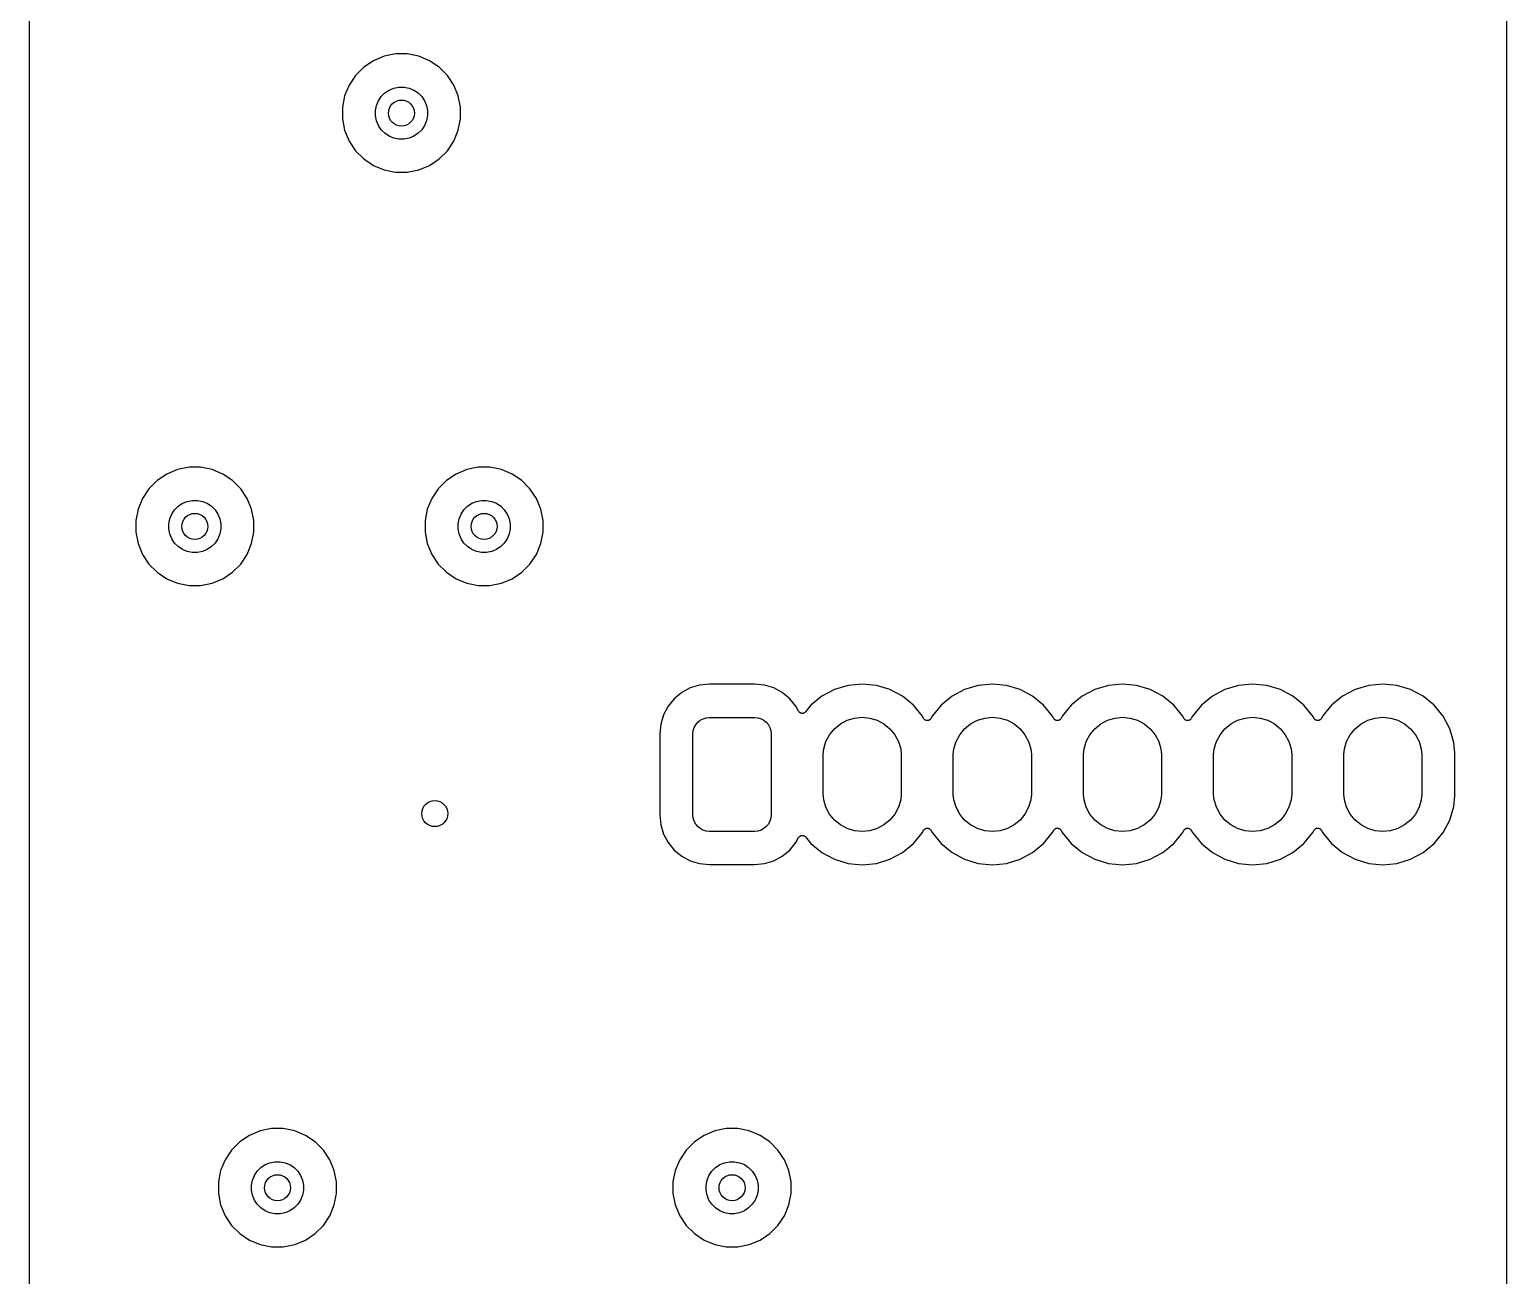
# Model space of a CAD drawing. Extents: x 1 to 139, y -76 to -1.
# Drawn here: x 0.64 to 23.33, y -38.18 to -19.04 of the extents above; entities that cross this region are included whole.
import ezdxf

# ---------------------------------------------------------------- set-up
doc = ezdxf.new("R2010")
doc.units = 0
doc.header["$MEASUREMENT"] = 0
doc.layers.add('BLACK', color=7, linetype='CONTINUOUS')

msp = doc.modelspace()

# ---------------------------------------------------------------- linework, layer by layer
at = {"layer": 'BLACK', "linetype": 'CONTINUOUS'}
for p, q in [((0.635, -56.8778), (0.635, -6.16231)), ((23.33, -7.62312), (23.33, -53.3369)), ((5.9199, -19.5153), (5.77118, -19.6147)), ((6.08514, -19.4469), (5.9199, -19.5153)), ((6.26057, -19.412), (6.08514, -19.4469)), ((6.43943, -19.412), (6.26057, -19.412)), ((6.61486, -19.4469), (6.43943, -19.412)), ((6.7801, -19.5153), (6.61486, -19.4469)), ((6.92882, -19.6147), (6.7801, -19.5153)), ((5.64471, -19.7412), (5.54534, -19.8899)), ((5.77118, -19.6147), (5.64471, -19.7412)), ((7.05529, -19.7412), (6.92882, -19.6147)), ((7.15466, -19.8899), (7.05529, -19.7412)), ((5.54534, -19.8899), (5.47689, -20.0551)), ((6.09502, -20.0093), (6.16053, -19.9655)), ((6.16053, -19.9655), (6.23332, -19.9354)), ((6.23332, -19.9354), (6.3106, -19.92)), ((6.3106, -19.92), (6.3894, -19.92)), ((6.3894, -19.92), (6.46668, -19.9354)), ((6.46668, -19.9354), (6.53947, -19.9655)), ((6.53947, -19.9655), (6.60499, -20.0093)), ((7.22311, -20.0551), (7.15466, -19.8899)), ((5.47689, -20.0551), (5.442, -20.2306)), ((5.96537, -20.2033), (5.99552, -20.1305)), ((5.99552, -20.1305), (6.0393, -20.065)), ((6.0393, -20.065), (6.09502, -20.0093)), ((6.60499, -20.0093), (6.6607, -20.065)), ((6.6607, -20.065), (6.70447, -20.1305)), ((6.70447, -20.1305), (6.73463, -20.2033)), ((7.258, -20.2306), (7.22311, -20.0551)), ((5.442, -20.2306), (5.442, -20.4094)), ((5.442, -20.4094), (5.47689, -20.5849)), ((5.95, -20.2806), (5.96537, -20.2033)), ((5.95, -20.3594), (5.95, -20.2806)), ((5.96537, -20.4367), (5.95, -20.3594)), ((6.73463, -20.2033), (6.75, -20.2806)), ((6.75, -20.3594), (6.73463, -20.4367)), ((6.75, -20.2806), (6.75, -20.3594)), ((7.22311, -20.5849), (7.258, -20.4094)), ((7.258, -20.4094), (7.258, -20.2306)), ((5.47689, -20.5849), (5.54534, -20.7501)), ((5.99552, -20.5095), (5.96537, -20.4367)), ((6.0393, -20.575), (5.99552, -20.5095)), ((6.09502, -20.6307), (6.0393, -20.575)), ((6.16053, -20.6745), (6.09502, -20.6307)), ((6.60499, -20.6307), (6.53947, -20.6745)), ((6.6607, -20.575), (6.60499, -20.6307)), ((6.70447, -20.5095), (6.6607, -20.575)), ((6.73463, -20.4367), (6.70447, -20.5095)), ((7.15466, -20.7501), (7.22311, -20.5849)), ((5.54534, -20.7501), (5.64471, -20.8988)), ((6.23332, -20.7046), (6.16053, -20.6745)), ((6.3106, -20.72), (6.23332, -20.7046)), ((6.3894, -20.72), (6.3106, -20.72)), ((6.46668, -20.7046), (6.3894, -20.72)), ((6.53947, -20.6745), (6.46668, -20.7046)), ((7.05529, -20.8988), (7.15466, -20.7501)), ((5.64471, -20.8988), (5.77118, -21.0253)), ((5.77118, -21.0253), (5.9199, -21.1247)), ((6.7801, -21.1247), (6.92882, -21.0253)), ((6.92882, -21.0253), (7.05529, -20.8988)), ((5.9199, -21.1247), (6.08514, -21.1931)), ((6.08514, -21.1931), (6.26057, -21.228)), ((6.26057, -21.228), (6.43943, -21.228)), ((6.43943, -21.228), (6.61486, -21.1931)), ((6.61486, -21.1931), (6.7801, -21.1247)), ((2.7449, -25.8653), (2.59618, -25.9647)), ((2.91014, -25.7969), (2.7449, -25.8653)), ((3.08557, -25.762), (2.91014, -25.7969)), ((3.26443, -25.762), (3.08557, -25.762)), ((3.43986, -25.7969), (3.26443, -25.762)), ((3.6051, -25.8653), (3.43986, -25.7969)), ((3.75382, -25.9647), (3.6051, -25.8653)), ((7.1899, -25.8653), (7.04118, -25.9647)), ((7.35514, -25.7969), (7.1899, -25.8653)), ((7.53057, -25.762), (7.35514, -25.7969)), ((7.70943, -25.762), (7.53057, -25.762)), ((7.88486, -25.7969), (7.70943, -25.762)), ((8.0501, -25.8653), (7.88486, -25.7969)), ((8.19882, -25.9647), (8.0501, -25.8653)), ((2.46971, -26.0912), (2.37034, -26.2399)), ((2.59618, -25.9647), (2.46971, -26.0912)), ((3.88029, -26.0912), (3.75382, -25.9647)), ((3.97966, -26.2399), (3.88029, -26.0912)), ((6.91471, -26.0912), (6.81534, -26.2399)), ((7.04118, -25.9647), (6.91471, -26.0912)), ((8.32529, -26.0912), (8.19882, -25.9647)), ((8.42466, -26.2399), (8.32529, -26.0912)), ((2.37034, -26.2399), (2.30189, -26.4051)), ((2.92001, -26.3593), (2.98553, -26.3155)), ((2.98553, -26.3155), (3.05832, -26.2854)), ((3.05832, -26.2854), (3.1356, -26.27)), ((3.1356, -26.27), (3.2144, -26.27)), ((3.2144, -26.27), (3.29168, -26.2854)), ((3.29168, -26.2854), (3.36447, -26.3155)), ((3.36447, -26.3155), (3.42998, -26.3593)), ((4.04811, -26.4051), (3.97966, -26.2399)), ((6.81534, -26.2399), (6.74689, -26.4051)), ((7.36501, -26.3593), (7.43053, -26.3155)), ((7.43053, -26.3155), (7.50332, -26.2854)), ((7.50332, -26.2854), (7.5806, -26.27)), ((7.5806, -26.27), (7.6594, -26.27)), ((7.6594, -26.27), (7.73668, -26.2854)), ((7.73668, -26.2854), (7.80947, -26.3155)), ((7.80947, -26.3155), (7.87498, -26.3593)), ((8.49311, -26.4051), (8.42466, -26.2399)), ((2.30189, -26.4051), (2.267, -26.5806)), ((2.79037, -26.5533), (2.82052, -26.4805)), ((2.82052, -26.4805), (2.8643, -26.415)), ((2.8643, -26.415), (2.92001, -26.3593)), ((3.42998, -26.3593), (3.4857, -26.415)), ((3.4857, -26.415), (3.52947, -26.4805)), ((3.52947, -26.4805), (3.55963, -26.5533)), ((4.083, -26.5806), (4.04811, -26.4051)), ((6.74689, -26.4051), (6.712, -26.5806)), ((7.23537, -26.5533), (7.26552, -26.4805)), ((7.26552, -26.4805), (7.3093, -26.415)), ((7.3093, -26.415), (7.36501, -26.3593)), ((7.87498, -26.3593), (7.9307, -26.415)), ((7.9307, -26.415), (7.97447, -26.4805)), ((7.97447, -26.4805), (8.00463, -26.5533)), ((8.528, -26.5806), (8.49311, -26.4051)), ((2.267, -26.5806), (2.267, -26.7594)), ((2.267, -26.7594), (2.30189, -26.9349)), ((2.775, -26.6306), (2.79037, -26.5533)), ((2.775, -26.7094), (2.775, -26.6306)), ((2.79037, -26.7867), (2.775, -26.7094)), ((3.55963, -26.5533), (3.575, -26.6306)), ((3.575, -26.7094), (3.55963, -26.7867)), ((3.575, -26.6306), (3.575, -26.7094)), ((4.04811, -26.9349), (4.083, -26.7594)), ((4.083, -26.7594), (4.083, -26.5806)), ((6.712, -26.5806), (6.712, -26.7594)), ((6.712, -26.7594), (6.74689, -26.9349)), ((7.22, -26.6306), (7.23537, -26.5533)), ((7.22, -26.7094), (7.22, -26.6306)), ((7.23537, -26.7867), (7.22, -26.7094)), ((8.00463, -26.5533), (8.02, -26.6306)), ((8.02, -26.7094), (8.00463, -26.7867)), ((8.02, -26.6306), (8.02, -26.7094)), ((8.49311, -26.9349), (8.528, -26.7594)), ((8.528, -26.7594), (8.528, -26.5806)), ((2.30189, -26.9349), (2.37034, -27.1001)), ((2.82052, -26.8595), (2.79037, -26.7867)), ((2.8643, -26.925), (2.82052, -26.8595)), ((2.92001, -26.9807), (2.8643, -26.925)), ((2.98553, -27.0245), (2.92001, -26.9807)), ((3.42998, -26.9807), (3.36447, -27.0245)), ((3.4857, -26.925), (3.42998, -26.9807)), ((3.52947, -26.8595), (3.4857, -26.925)), ((3.55963, -26.7867), (3.52947, -26.8595)), ((3.97966, -27.1001), (4.04811, -26.9349)), ((6.74689, -26.9349), (6.81534, -27.1001)), ((7.26552, -26.8595), (7.23537, -26.7867)), ((7.3093, -26.925), (7.26552, -26.8595)), ((7.36501, -26.9807), (7.3093, -26.925)), ((7.43053, -27.0245), (7.36501, -26.9807)), ((7.87498, -26.9807), (7.80947, -27.0245)), ((7.9307, -26.925), (7.87498, -26.9807)), ((7.97447, -26.8595), (7.9307, -26.925)), ((8.00463, -26.7867), (7.97447, -26.8595)), ((8.42466, -27.1001), (8.49311, -26.9349)), ((2.37034, -27.1001), (2.46971, -27.2488)), ((3.05832, -27.0546), (2.98553, -27.0245)), ((3.1356, -27.07), (3.05832, -27.0546)), ((3.2144, -27.07), (3.1356, -27.07)), ((3.29168, -27.0546), (3.2144, -27.07)), ((3.36447, -27.0245), (3.29168, -27.0546)), ((3.88029, -27.2488), (3.97966, -27.1001)), ((6.81534, -27.1001), (6.91471, -27.2488)), ((7.50332, -27.0546), (7.43053, -27.0245)), ((7.5806, -27.07), (7.50332, -27.0546)), ((7.6594, -27.07), (7.5806, -27.07)), ((7.73668, -27.0546), (7.6594, -27.07)), ((7.80947, -27.0245), (7.73668, -27.0546)), ((8.32529, -27.2488), (8.42466, -27.1001)), ((2.46971, -27.2488), (2.59618, -27.3753)), ((2.59618, -27.3753), (2.7449, -27.4747)), ((3.6051, -27.4747), (3.75382, -27.3753)), ((3.75382, -27.3753), (3.88029, -27.2488)), ((6.91471, -27.2488), (7.04118, -27.3753)), ((7.04118, -27.3753), (7.1899, -27.4747)), ((8.0501, -27.4747), (8.19882, -27.3753)), ((8.19882, -27.3753), (8.32529, -27.2488)), ((2.7449, -27.4747), (2.91014, -27.5431)), ((2.91014, -27.5431), (3.08557, -27.578)), ((3.08557, -27.578), (3.26443, -27.578)), ((3.26443, -27.578), (3.43986, -27.5431)), ((3.43986, -27.5431), (3.6051, -27.4747)), ((7.1899, -27.4747), (7.35514, -27.5431)), ((7.35514, -27.5431), (7.53057, -27.578)), ((7.53057, -27.578), (7.70943, -27.578)), ((7.70943, -27.578), (7.88486, -27.5431)), ((7.88486, -27.5431), (8.0501, -27.4747)), ((10.6575, -29.2227), (10.5423, -29.3173)), ((10.789, -29.1524), (10.6575, -29.2227)), ((10.9316, -29.1092), (10.789, -29.1524)), ((11.0831, -29.0942), (10.9316, -29.1092)), ((11.7769, -29.0942), (11.0831, -29.0942)), ((11.9284, -29.1092), (11.7769, -29.0942)), ((12.071, -29.1524), (11.9284, -29.1092)), ((12.2025, -29.2227), (12.071, -29.1524)), ((12.3177, -29.3173), (12.2025, -29.2227)), ((13.0039, -29.1764), (12.8114, -29.2793)), ((13.2128, -29.113), (13.0039, -29.1764)), ((13.43, -29.0916), (13.2128, -29.113)), ((13.6472, -29.113), (13.43, -29.0916)), ((13.8561, -29.1764), (13.6472, -29.113)), ((14.0486, -29.2793), (13.8561, -29.1764)), ((15.0039, -29.1764), (14.8114, -29.2793)), ((15.2128, -29.113), (15.0039, -29.1764)), ((15.43, -29.0916), (15.2128, -29.113)), ((15.6472, -29.113), (15.43, -29.0916)), ((15.8561, -29.1764), (15.6472, -29.113)), ((16.0486, -29.2793), (15.8561, -29.1764)), ((17.0039, -29.1764), (16.8114, -29.2793)), ((17.2128, -29.113), (17.0039, -29.1764)), ((17.43, -29.0916), (17.2128, -29.113)), ((17.6472, -29.113), (17.43, -29.0916)), ((17.8561, -29.1764), (17.6472, -29.113)), ((18.0486, -29.2793), (17.8561, -29.1764)), ((19.0039, -29.1764), (18.8114, -29.2793)), ((19.2128, -29.113), (19.0039, -29.1764)), ((19.43, -29.0916), (19.2128, -29.113)), ((19.6472, -29.113), (19.43, -29.0916)), ((19.8561, -29.1764), (19.6472, -29.113)), ((20.0486, -29.2793), (19.8561, -29.1764)), ((21.0039, -29.1764), (20.8114, -29.2793)), ((21.2128, -29.113), (21.0039, -29.1764)), ((21.43, -29.0916), (21.2128, -29.113)), ((21.6472, -29.113), (21.43, -29.0916)), ((21.8561, -29.1764), (21.6472, -29.113)), ((22.0486, -29.2793), (21.8561, -29.1764)), ((10.4477, -29.4325), (10.3774, -29.564)), ((10.5423, -29.3173), (10.4477, -29.4325)), ((12.4123, -29.4325), (12.3177, -29.3173)), ((12.4536, -29.5098), (12.4123, -29.4325)), ((12.6427, -29.4177), (12.5587, -29.5201)), ((12.8114, -29.2793), (12.6427, -29.4177)), ((14.2173, -29.4177), (14.0486, -29.2793)), ((14.3557, -29.5864), (14.2173, -29.4177)), ((14.6427, -29.4177), (14.5043, -29.5864)), ((14.8114, -29.2793), (14.6427, -29.4177)), ((16.2173, -29.4177), (16.0486, -29.2793)), ((16.3557, -29.5864), (16.2173, -29.4177)), ((16.6427, -29.4177), (16.5043, -29.5864)), ((16.8114, -29.2793), (16.6427, -29.4177)), ((18.2173, -29.4177), (18.0486, -29.2793)), ((18.3557, -29.5864), (18.2173, -29.4177)), ((18.6427, -29.4177), (18.5043, -29.5864)), ((18.8114, -29.2793), (18.6427, -29.4177)), ((20.2173, -29.4177), (20.0486, -29.2793)), ((20.3557, -29.5864), (20.2173, -29.4177)), ((20.6427, -29.4177), (20.5043, -29.5864)), ((20.8114, -29.2793), (20.6427, -29.4177)), ((22.2173, -29.4177), (22.0486, -29.2793)), ((22.3557, -29.5864), (22.2173, -29.4177)), ((10.3342, -29.7066), (10.3192, -29.8581)), ((10.3774, -29.564), (10.3342, -29.7066)), ((10.849, -29.7593), (10.8721, -29.7161)), ((10.8721, -29.7161), (10.9032, -29.6782)), ((10.9032, -29.6782), (10.9411, -29.6471)), ((10.9411, -29.6471), (10.9843, -29.624)), ((10.9843, -29.624), (11.0312, -29.6098)), ((11.0312, -29.6098), (11.08, -29.605)), ((11.08, -29.605), (11.78, -29.605)), ((11.78, -29.605), (11.8288, -29.6098)), ((11.8288, -29.6098), (11.8757, -29.624)), ((11.8757, -29.624), (11.9189, -29.6471)), ((11.9189, -29.6471), (11.9568, -29.6782)), ((11.9568, -29.6782), (11.9879, -29.7161)), ((11.9879, -29.7161), (12.011, -29.7593)), ((12.457, -29.5148), (12.4536, -29.5098)), ((12.4603, -29.5198), (12.457, -29.5148)), ((12.4604, -29.52), (12.4603, -29.5198)), ((12.4605, -29.5201), (12.4604, -29.52)), ((12.4648, -29.5244), (12.4605, -29.5201)), ((12.469, -29.5287), (12.4648, -29.5244)), ((12.4691, -29.5288), (12.469, -29.5287)), ((12.4692, -29.5289), (12.4691, -29.5288)), ((12.4742, -29.5322), (12.4692, -29.5289)), ((12.4792, -29.5356), (12.4742, -29.5322)), ((12.4794, -29.5357), (12.4792, -29.5356)), ((12.4795, -29.5358), (12.4794, -29.5357)), ((12.485, -29.5381), (12.4795, -29.5358)), ((12.4906, -29.5405), (12.485, -29.5381)), ((12.4908, -29.5405), (12.4906, -29.5405)), ((12.491, -29.5406), (12.4908, -29.5405)), ((12.4968, -29.5417), (12.491, -29.5406)), ((12.5028, -29.543), (12.4968, -29.5417)), ((12.5029, -29.543), (12.5028, -29.543)), ((12.5031, -29.543), (12.5029, -29.543)), ((12.5091, -29.5431), (12.5031, -29.543)), ((12.5152, -29.5431), (12.5091, -29.5431)), ((12.5153, -29.5431), (12.5152, -29.5431)), ((12.5155, -29.5431), (12.5153, -29.5431)), ((12.5214, -29.5419), (12.5155, -29.5431)), ((12.5274, -29.5408), (12.5214, -29.5419)), ((12.5275, -29.5408), (12.5274, -29.5408)), ((12.5277, -29.5407), (12.5275, -29.5408)), ((12.5332, -29.5385), (12.5277, -29.5407)), ((12.5389, -29.5362), (12.5332, -29.5385)), ((12.539, -29.5361), (12.5389, -29.5362)), ((12.5391, -29.5361), (12.539, -29.5361)), ((12.5442, -29.5327), (12.5391, -29.5361)), ((12.5492, -29.5295), (12.5442, -29.5327)), ((12.5494, -29.5294), (12.5492, -29.5295)), ((12.5495, -29.5293), (12.5494, -29.5294)), ((12.5538, -29.525), (12.5495, -29.5293)), ((12.5581, -29.5208), (12.5538, -29.525)), ((12.5583, -29.5206), (12.5581, -29.5208)), ((12.5587, -29.5201), (12.5583, -29.5206)), ((12.5583, -29.5206), (12.5583, -29.5206)), ((12.5583, -29.5206), (12.5583, -29.5206)), ((13.0037, -29.7787), (13.095, -29.7037)), ((13.095, -29.7037), (13.1993, -29.648)), ((13.1993, -29.648), (13.3124, -29.6137)), ((13.3124, -29.6137), (13.43, -29.6021)), ((13.43, -29.6021), (13.5476, -29.6137)), ((13.5476, -29.6137), (13.6607, -29.648)), ((13.6607, -29.648), (13.765, -29.7037)), ((13.765, -29.7037), (13.8563, -29.7787)), ((14.374, -29.6206), (14.3557, -29.5864)), ((14.3774, -29.6257), (14.374, -29.6206)), ((14.3807, -29.6307), (14.3774, -29.6257)), ((14.3808, -29.6308), (14.3807, -29.6307)), ((14.3809, -29.6309), (14.3808, -29.6308)), ((14.3853, -29.6354), (14.3809, -29.6309)), ((14.3894, -29.6395), (14.3853, -29.6354)), ((14.3895, -29.6396), (14.3894, -29.6395)), ((14.3896, -29.6397), (14.3895, -29.6396)), ((14.3947, -29.6431), (14.3896, -29.6397)), ((14.3997, -29.6465), (14.3947, -29.6431)), ((14.3998, -29.6465), (14.3997, -29.6465)), ((14.3999, -29.6466), (14.3998, -29.6465)), ((14.4055, -29.649), (14.3999, -29.6466)), ((14.4111, -29.6513), (14.4055, -29.649)), ((14.4112, -29.6513), (14.4111, -29.6513)), ((14.4114, -29.6514), (14.4112, -29.6513)), ((14.4173, -29.6526), (14.4114, -29.6514)), ((14.4232, -29.6538), (14.4173, -29.6526)), ((14.4234, -29.6538), (14.4232, -29.6538)), ((14.4235, -29.6539), (14.4234, -29.6538)), ((14.4296, -29.6539), (14.4235, -29.6539)), ((14.4356, -29.654), (14.4296, -29.6539)), ((14.4358, -29.6539), (14.4356, -29.654)), ((14.4359, -29.6539), (14.4358, -29.6539)), ((14.4418, -29.6528), (14.4359, -29.6539)), ((14.4478, -29.6517), (14.4418, -29.6528)), ((14.4479, -29.6516), (14.4478, -29.6517)), ((14.4481, -29.6516), (14.4479, -29.6516)), ((14.4537, -29.6493), (14.4481, -29.6516)), ((14.4593, -29.647), (14.4537, -29.6493)), ((14.4594, -29.647), (14.4593, -29.647)), ((14.4595, -29.6469), (14.4594, -29.647)), ((14.4646, -29.6436), (14.4595, -29.6469)), ((14.4697, -29.6403), (14.4646, -29.6436)), ((14.4698, -29.6402), (14.4697, -29.6403)), ((14.4699, -29.6401), (14.4698, -29.6402)), ((14.4743, -29.6358), (14.4699, -29.6401)), ((14.4786, -29.6316), (14.4743, -29.6358)), ((14.4787, -29.6314), (14.4786, -29.6315)), ((14.4786, -29.6315), (14.4786, -29.6316)), ((14.4822, -29.6263), (14.4787, -29.6314)), ((14.4856, -29.6214), (14.4822, -29.6263)), ((14.4857, -29.6212), (14.4856, -29.6214)), ((14.486, -29.6206), (14.4857, -29.6212)), ((14.4857, -29.6212), (14.4857, -29.6212)), ((14.4857, -29.6212), (14.4857, -29.6212)), ((14.5043, -29.5864), (14.486, -29.6206)), ((15.0037, -29.7787), (15.095, -29.7037)), ((15.095, -29.7037), (15.1993, -29.648)), ((15.1993, -29.648), (15.3124, -29.6137)), ((15.3124, -29.6137), (15.43, -29.6021)), ((15.43, -29.6021), (15.5476, -29.6137)), ((15.5476, -29.6137), (15.6607, -29.648)), ((15.6607, -29.648), (15.765, -29.7037)), ((15.765, -29.7037), (15.8563, -29.7787)), ((16.374, -29.6206), (16.3557, -29.5864)), ((16.3774, -29.6257), (16.374, -29.6206)), ((16.3807, -29.6307), (16.3774, -29.6257)), ((16.3808, -29.6308), (16.3807, -29.6307)), ((16.3809, -29.6309), (16.3808, -29.6308)), ((16.3853, -29.6354), (16.3809, -29.6309)), ((16.3894, -29.6395), (16.3853, -29.6354)), ((16.3895, -29.6396), (16.3894, -29.6395)), ((16.3896, -29.6397), (16.3895, -29.6396)), ((16.3947, -29.6431), (16.3896, -29.6397)), ((16.3997, -29.6465), (16.3947, -29.6431)), ((16.3998, -29.6465), (16.3997, -29.6465)), ((16.3999, -29.6466), (16.3998, -29.6465)), ((16.4055, -29.649), (16.3999, -29.6466)), ((16.4111, -29.6513), (16.4055, -29.649)), ((16.4112, -29.6513), (16.4111, -29.6513)), ((16.4114, -29.6514), (16.4112, -29.6513)), ((16.4173, -29.6526), (16.4114, -29.6514)), ((16.4232, -29.6538), (16.4173, -29.6526)), ((16.4234, -29.6538), (16.4232, -29.6538)), ((16.4235, -29.6539), (16.4234, -29.6538)), ((16.4296, -29.6539), (16.4235, -29.6539)), ((16.4356, -29.654), (16.4296, -29.6539)), ((16.4358, -29.6539), (16.4356, -29.654)), ((16.4359, -29.6539), (16.4358, -29.6539)), ((16.4418, -29.6528), (16.4359, -29.6539)), ((16.4478, -29.6517), (16.4418, -29.6528)), ((16.4479, -29.6516), (16.4478, -29.6517)), ((16.4481, -29.6516), (16.4479, -29.6516)), ((16.4537, -29.6493), (16.4481, -29.6516)), ((16.4593, -29.647), (16.4537, -29.6493)), ((16.4594, -29.647), (16.4593, -29.647)), ((16.4595, -29.6469), (16.4594, -29.647)), ((16.4646, -29.6436), (16.4595, -29.6469)), ((16.4697, -29.6403), (16.4646, -29.6436)), ((16.4698, -29.6402), (16.4697, -29.6403)), ((16.4699, -29.6401), (16.4698, -29.6402)), ((16.4743, -29.6358), (16.4699, -29.6401)), ((16.4786, -29.6316), (16.4743, -29.6358)), ((16.4787, -29.6314), (16.4786, -29.6315)), ((16.4786, -29.6315), (16.4786, -29.6316)), ((16.4822, -29.6263), (16.4787, -29.6314)), ((16.4856, -29.6214), (16.4822, -29.6263)), ((16.4857, -29.6212), (16.4856, -29.6214)), ((16.486, -29.6206), (16.4857, -29.6212)), ((16.4857, -29.6212), (16.4857, -29.6212)), ((16.4857, -29.6212), (16.4857, -29.6212)), ((16.5043, -29.5864), (16.486, -29.6206)), ((17.0037, -29.7787), (17.095, -29.7037)), ((17.095, -29.7037), (17.1993, -29.648)), ((17.1993, -29.648), (17.3124, -29.6137)), ((17.3124, -29.6137), (17.43, -29.6021)), ((17.43, -29.6021), (17.5476, -29.6137)), ((17.5476, -29.6137), (17.6607, -29.648)), ((17.6607, -29.648), (17.765, -29.7037)), ((17.765, -29.7037), (17.8563, -29.7787)), ((18.374, -29.6206), (18.3557, -29.5864)), ((18.3774, -29.6257), (18.374, -29.6206)), ((18.3807, -29.6307), (18.3774, -29.6257)), ((18.3808, -29.6308), (18.3807, -29.6307)), ((18.3809, -29.6309), (18.3808, -29.6308)), ((18.3853, -29.6354), (18.3809, -29.6309)), ((18.3894, -29.6395), (18.3853, -29.6354)), ((18.3895, -29.6396), (18.3894, -29.6395)), ((18.3896, -29.6397), (18.3895, -29.6396)), ((18.3947, -29.6431), (18.3896, -29.6397)), ((18.3997, -29.6465), (18.3947, -29.6431)), ((18.3998, -29.6465), (18.3997, -29.6465)), ((18.3999, -29.6466), (18.3998, -29.6465)), ((18.4055, -29.649), (18.3999, -29.6466)), ((18.4111, -29.6513), (18.4055, -29.649)), ((18.4112, -29.6513), (18.4111, -29.6513)), ((18.4114, -29.6514), (18.4112, -29.6513)), ((18.4173, -29.6526), (18.4114, -29.6514)), ((18.4232, -29.6538), (18.4173, -29.6526)), ((18.4234, -29.6538), (18.4232, -29.6538)), ((18.4235, -29.6539), (18.4234, -29.6538)), ((18.4296, -29.6539), (18.4235, -29.6539)), ((18.4356, -29.654), (18.4296, -29.6539)), ((18.4358, -29.6539), (18.4356, -29.654)), ((18.4359, -29.6539), (18.4358, -29.6539)), ((18.4418, -29.6528), (18.4359, -29.6539)), ((18.4478, -29.6517), (18.4418, -29.6528)), ((18.4479, -29.6516), (18.4478, -29.6517)), ((18.4481, -29.6516), (18.4479, -29.6516)), ((18.4537, -29.6493), (18.4481, -29.6516)), ((18.4593, -29.647), (18.4537, -29.6493)), ((18.4594, -29.647), (18.4593, -29.647)), ((18.4595, -29.6469), (18.4594, -29.647)), ((18.4646, -29.6436), (18.4595, -29.6469)), ((18.4697, -29.6403), (18.4646, -29.6436)), ((18.4698, -29.6402), (18.4697, -29.6403)), ((18.4699, -29.6401), (18.4698, -29.6402)), ((18.4743, -29.6358), (18.4699, -29.6401)), ((18.4786, -29.6316), (18.4743, -29.6358)), ((18.4787, -29.6314), (18.4786, -29.6315)), ((18.4786, -29.6315), (18.4786, -29.6316)), ((18.4822, -29.6263), (18.4787, -29.6314)), ((18.4856, -29.6214), (18.4822, -29.6263)), ((18.4857, -29.6212), (18.4856, -29.6214)), ((18.486, -29.6206), (18.4857, -29.6212)), ((18.4857, -29.6212), (18.4857, -29.6212)), ((18.4857, -29.6212), (18.4857, -29.6212)), ((18.5043, -29.5864), (18.486, -29.6206)), ((19.0037, -29.7787), (19.095, -29.7037)), ((19.095, -29.7037), (19.1993, -29.648)), ((19.1993, -29.648), (19.3124, -29.6137)), ((19.3124, -29.6137), (19.43, -29.6021)), ((19.43, -29.6021), (19.5476, -29.6137)), ((19.5476, -29.6137), (19.6607, -29.648)), ((19.6607, -29.648), (19.765, -29.7037)), ((19.765, -29.7037), (19.8563, -29.7787)), ((20.374, -29.6206), (20.3557, -29.5864)), ((20.3774, -29.6257), (20.374, -29.6206)), ((20.3807, -29.6307), (20.3774, -29.6257)), ((20.3808, -29.6308), (20.3807, -29.6307)), ((20.3809, -29.6309), (20.3808, -29.6308)), ((20.3853, -29.6354), (20.3809, -29.6309)), ((20.3894, -29.6395), (20.3853, -29.6354)), ((20.3895, -29.6396), (20.3894, -29.6395)), ((20.3896, -29.6397), (20.3895, -29.6396)), ((20.3947, -29.6431), (20.3896, -29.6397)), ((20.3997, -29.6465), (20.3947, -29.6431)), ((20.3998, -29.6465), (20.3997, -29.6465)), ((20.3999, -29.6466), (20.3998, -29.6465)), ((20.4055, -29.649), (20.3999, -29.6466)), ((20.4111, -29.6513), (20.4055, -29.649)), ((20.4112, -29.6513), (20.4111, -29.6513)), ((20.4114, -29.6514), (20.4112, -29.6513)), ((20.4173, -29.6526), (20.4114, -29.6514)), ((20.4232, -29.6538), (20.4173, -29.6526)), ((20.4234, -29.6538), (20.4232, -29.6538)), ((20.4235, -29.6539), (20.4234, -29.6538)), ((20.4296, -29.6539), (20.4235, -29.6539)), ((20.4356, -29.654), (20.4296, -29.6539)), ((20.4358, -29.6539), (20.4356, -29.654)), ((20.4359, -29.6539), (20.4358, -29.6539)), ((20.4418, -29.6528), (20.4359, -29.6539)), ((20.4478, -29.6517), (20.4418, -29.6528)), ((20.4479, -29.6516), (20.4478, -29.6517)), ((20.4481, -29.6516), (20.4479, -29.6516)), ((20.4537, -29.6493), (20.4481, -29.6516)), ((20.4593, -29.647), (20.4537, -29.6493)), ((20.4594, -29.647), (20.4593, -29.647)), ((20.4595, -29.6469), (20.4594, -29.647)), ((20.4646, -29.6436), (20.4595, -29.6469)), ((20.4697, -29.6403), (20.4646, -29.6436)), ((20.4698, -29.6402), (20.4697, -29.6403)), ((20.4699, -29.6401), (20.4698, -29.6402)), ((20.4743, -29.6358), (20.4699, -29.6401)), ((20.4786, -29.6316), (20.4743, -29.6358)), ((20.4787, -29.6314), (20.4786, -29.6315)), ((20.4786, -29.6315), (20.4786, -29.6316)), ((20.4822, -29.6263), (20.4787, -29.6314)), ((20.4856, -29.6214), (20.4822, -29.6263)), ((20.4857, -29.6212), (20.4856, -29.6214)), ((20.486, -29.6206), (20.4857, -29.6212)), ((20.4857, -29.6212), (20.4857, -29.6212)), ((20.4857, -29.6212), (20.4857, -29.6212)), ((20.5043, -29.5864), (20.486, -29.6206)), ((21.0037, -29.7787), (21.095, -29.7037)), ((21.095, -29.7037), (21.1993, -29.648)), ((21.1993, -29.648), (21.3124, -29.6137)), ((21.3124, -29.6137), (21.43, -29.6021)), ((21.43, -29.6021), (21.5476, -29.6137)), ((21.5476, -29.6137), (21.6607, -29.648)), ((21.6607, -29.648), (21.765, -29.7037)), ((21.765, -29.7037), (21.8563, -29.7787)), ((22.4586, -29.7789), (22.3557, -29.5864)), ((10.3192, -29.8581), (10.3192, -31.1019)), ((10.83, -29.855), (10.8348, -29.8062)), ((10.83, -31.105), (10.83, -29.855)), ((10.8348, -29.8062), (10.849, -29.7593)), ((12.011, -29.7593), (12.0252, -29.8062)), ((12.0252, -29.8062), (12.03, -29.855)), ((12.03, -29.855), (12.03, -31.105)), ((12.873, -29.9743), (12.9287, -29.87)), ((12.9287, -29.87), (13.0037, -29.7787)), ((13.8563, -29.7787), (13.9313, -29.87)), ((13.9313, -29.87), (13.987, -29.9743)), ((14.873, -29.9743), (14.9287, -29.87)), ((14.9287, -29.87), (15.0037, -29.7787)), ((15.8563, -29.7787), (15.9313, -29.87)), ((15.9313, -29.87), (15.987, -29.9743)), ((16.873, -29.9743), (16.9287, -29.87)), ((16.9287, -29.87), (17.0037, -29.7787)), ((17.8563, -29.7787), (17.9313, -29.87)), ((17.9313, -29.87), (17.987, -29.9743)), ((18.873, -29.9743), (18.9287, -29.87)), ((18.9287, -29.87), (19.0037, -29.7787)), ((19.8563, -29.7787), (19.9313, -29.87)), ((19.9313, -29.87), (19.987, -29.9743)), ((20.873, -29.9743), (20.9287, -29.87)), ((20.9287, -29.87), (21.0037, -29.7787)), ((21.8563, -29.7787), (21.9313, -29.87)), ((21.9313, -29.87), (21.987, -29.9743)), ((22.522, -29.9878), (22.4586, -29.7789)), ((12.83, -30.1755), (12.8387, -30.0874)), ((12.83, -30.7845), (12.83, -30.1755)), ((12.8387, -30.0874), (12.873, -29.9743)), ((13.987, -29.9743), (14.0213, -30.0874)), ((14.0213, -30.0874), (14.03, -30.1755)), ((14.03, -30.1755), (14.03, -30.7845)), ((14.83, -30.1755), (14.8387, -30.0874)), ((14.83, -30.7845), (14.83, -30.1755)), ((14.8387, -30.0874), (14.873, -29.9743)), ((15.987, -29.9743), (16.0213, -30.0874)), ((16.0213, -30.0874), (16.03, -30.1755)), ((16.03, -30.1755), (16.03, -30.7845)), ((16.83, -30.1755), (16.8387, -30.0874)), ((16.83, -30.7845), (16.83, -30.1755)), ((16.8387, -30.0874), (16.873, -29.9743)), ((17.987, -29.9743), (18.0213, -30.0874)), ((18.0213, -30.0874), (18.03, -30.1755)), ((18.03, -30.1755), (18.03, -30.7845)), ((18.83, -30.1755), (18.8387, -30.0874)), ((18.83, -30.7845), (18.83, -30.1755)), ((18.8387, -30.0874), (18.873, -29.9743)), ((19.987, -29.9743), (20.0213, -30.0874)), ((20.0213, -30.0874), (20.03, -30.1755)), ((20.03, -30.1755), (20.03, -30.7845)), ((20.83, -30.1755), (20.8387, -30.0874)), ((20.83, -30.7845), (20.83, -30.1755)), ((20.8387, -30.0874), (20.873, -29.9743)), ((21.987, -29.9743), (22.0213, -30.0874)), ((22.0213, -30.0874), (22.03, -30.1755)), ((22.03, -30.1755), (22.03, -30.7845)), ((22.538, -30.1506), (22.522, -29.9878)), ((22.538, -30.8094), (22.538, -30.1506)), ((12.8387, -30.8726), (12.83, -30.7845)), ((14.03, -30.7845), (14.0213, -30.8726)), ((14.8387, -30.8726), (14.83, -30.7845)), ((16.03, -30.7845), (16.0213, -30.8726)), ((16.8387, -30.8726), (16.83, -30.7845)), ((18.03, -30.7845), (18.0213, -30.8726)), ((18.8387, -30.8726), (18.83, -30.7845)), ((20.03, -30.7845), (20.0213, -30.8726)), ((20.8387, -30.8726), (20.83, -30.7845)), ((22.03, -30.7845), (22.0213, -30.8726)), ((22.522, -30.9722), (22.538, -30.8094)), ((12.873, -30.9857), (12.8387, -30.8726)), ((12.9287, -31.09), (12.873, -30.9857)), ((13.0037, -31.1813), (12.9287, -31.09)), ((13.9313, -31.09), (13.8563, -31.1813)), ((13.987, -30.9857), (13.9313, -31.09)), ((14.0213, -30.8726), (13.987, -30.9857)), ((14.873, -30.9857), (14.8387, -30.8726)), ((14.9287, -31.09), (14.873, -30.9857)), ((15.0037, -31.1813), (14.9287, -31.09)), ((15.9313, -31.09), (15.8563, -31.1813)), ((15.987, -30.9857), (15.9313, -31.09)), ((16.0213, -30.8726), (15.987, -30.9857)), ((16.873, -30.9857), (16.8387, -30.8726)), ((16.9287, -31.09), (16.873, -30.9857)), ((17.0037, -31.1813), (16.9287, -31.09)), ((17.9313, -31.09), (17.8563, -31.1813)), ((17.987, -30.9857), (17.9313, -31.09)), ((18.0213, -30.8726), (17.987, -30.9857)), ((18.873, -30.9857), (18.8387, -30.8726)), ((18.9287, -31.09), (18.873, -30.9857)), ((19.0037, -31.1813), (18.9287, -31.09)), ((19.9313, -31.09), (19.8563, -31.1813)), ((19.987, -30.9857), (19.9313, -31.09)), ((20.0213, -30.8726), (19.987, -30.9857)), ((20.873, -30.9857), (20.8387, -30.8726)), ((20.9287, -31.09), (20.873, -30.9857)), ((21.0037, -31.1813), (20.9287, -31.09)), ((21.9313, -31.09), (21.8563, -31.1813)), ((21.987, -30.9857), (21.9313, -31.09)), ((22.0213, -30.8726), (21.987, -30.9857)), ((22.4586, -31.1811), (22.522, -30.9722)), ((10.3192, -31.1019), (10.3342, -31.2534)), ((10.3342, -31.2534), (10.3774, -31.396)), ((10.8348, -31.1538), (10.83, -31.105)), ((10.849, -31.2007), (10.8348, -31.1538)), ((10.8721, -31.2439), (10.849, -31.2007)), ((10.9032, -31.2818), (10.8721, -31.2439)), ((10.9411, -31.3129), (10.9032, -31.2818)), ((10.9843, -31.336), (10.9411, -31.3129)), ((11.9189, -31.3129), (11.8757, -31.336)), ((11.9568, -31.2818), (11.9189, -31.3129)), ((11.9879, -31.2439), (11.9568, -31.2818)), ((12.011, -31.2007), (11.9879, -31.2439)), ((12.0252, -31.1538), (12.011, -31.2007)), ((12.03, -31.105), (12.0252, -31.1538)), ((13.095, -31.2563), (13.0037, -31.1813)), ((13.1993, -31.312), (13.095, -31.2563)), ((13.3124, -31.3463), (13.1993, -31.312)), ((13.6607, -31.312), (13.5476, -31.3463)), ((13.765, -31.2563), (13.6607, -31.312)), ((13.8563, -31.1813), (13.765, -31.2563)), ((14.3903, -31.3197), (14.3954, -31.3164)), ((14.3954, -31.3164), (14.4005, -31.3131)), ((14.4005, -31.3131), (14.4006, -31.313)), ((14.4006, -31.313), (14.4007, -31.313)), ((14.4007, -31.313), (14.4064, -31.3107)), ((14.4064, -31.3107), (14.4119, -31.3084)), ((14.4119, -31.3084), (14.4121, -31.3084)), ((14.4121, -31.3084), (14.4122, -31.3083)), ((14.4122, -31.3083), (14.4181, -31.3072)), ((14.4181, -31.3072), (14.4241, -31.3061)), ((14.4241, -31.3061), (14.4242, -31.3061)), ((14.4242, -31.3061), (14.4244, -31.306)), ((14.4244, -31.306), (14.4303, -31.3061)), ((14.4303, -31.3061), (14.4365, -31.3061)), ((14.4365, -31.3061), (14.4366, -31.3062)), ((14.4366, -31.3062), (14.4368, -31.3062)), ((14.4368, -31.3062), (14.4425, -31.3073)), ((14.4425, -31.3073), (14.4486, -31.3086)), ((14.4486, -31.3086), (14.4488, -31.3087)), ((14.4488, -31.3087), (14.4489, -31.3087)), ((14.4489, -31.3087), (14.4543, -31.311)), ((14.4543, -31.311), (14.4601, -31.3134)), ((14.4601, -31.3134), (14.4602, -31.3135)), ((14.4602, -31.3135), (14.4603, -31.3135)), ((14.4603, -31.3135), (14.4652, -31.3168)), ((14.4652, -31.3168), (14.4704, -31.3203)), ((15.095, -31.2563), (15.0037, -31.1813)), ((15.1993, -31.312), (15.095, -31.2563)), ((15.3124, -31.3463), (15.1993, -31.312)), ((15.6607, -31.312), (15.5476, -31.3463)), ((15.765, -31.2563), (15.6607, -31.312)), ((15.8563, -31.1813), (15.765, -31.2563)), ((16.3903, -31.3197), (16.3954, -31.3164)), ((16.3954, -31.3164), (16.4005, -31.3131)), ((16.4005, -31.3131), (16.4006, -31.313)), ((16.4006, -31.313), (16.4007, -31.313)), ((16.4007, -31.313), (16.4064, -31.3107)), ((16.4064, -31.3107), (16.4119, -31.3084)), ((16.4119, -31.3084), (16.4121, -31.3084)), ((16.4121, -31.3084), (16.4122, -31.3083)), ((16.4122, -31.3083), (16.4181, -31.3072)), ((16.4181, -31.3072), (16.4241, -31.3061)), ((16.4241, -31.3061), (16.4242, -31.3061)), ((16.4242, -31.3061), (16.4244, -31.306)), ((16.4244, -31.306), (16.4303, -31.3061)), ((16.4303, -31.3061), (16.4365, -31.3061)), ((16.4365, -31.3061), (16.4366, -31.3062)), ((16.4366, -31.3062), (16.4368, -31.3062)), ((16.4368, -31.3062), (16.4425, -31.3073)), ((16.4425, -31.3073), (16.4486, -31.3086)), ((16.4486, -31.3086), (16.4488, -31.3087)), ((16.4488, -31.3087), (16.4489, -31.3087)), ((16.4489, -31.3087), (16.4543, -31.311)), ((16.4543, -31.311), (16.4601, -31.3134)), ((16.4601, -31.3134), (16.4602, -31.3135)), ((16.4602, -31.3135), (16.4603, -31.3135)), ((16.4603, -31.3135), (16.4652, -31.3168)), ((16.4652, -31.3168), (16.4704, -31.3203)), ((17.095, -31.2563), (17.0037, -31.1813)), ((17.1993, -31.312), (17.095, -31.2563)), ((17.3124, -31.3463), (17.1993, -31.312)), ((17.6607, -31.312), (17.5476, -31.3463)), ((17.765, -31.2563), (17.6607, -31.312)), ((17.8563, -31.1813), (17.765, -31.2563)), ((18.3903, -31.3197), (18.3954, -31.3164)), ((18.3954, -31.3164), (18.4005, -31.3131)), ((18.4005, -31.3131), (18.4006, -31.313)), ((18.4006, -31.313), (18.4007, -31.313)), ((18.4007, -31.313), (18.4064, -31.3107)), ((18.4064, -31.3107), (18.4119, -31.3084)), ((18.4119, -31.3084), (18.4121, -31.3084)), ((18.4121, -31.3084), (18.4122, -31.3083)), ((18.4122, -31.3083), (18.4181, -31.3072)), ((18.4181, -31.3072), (18.4241, -31.3061)), ((18.4241, -31.3061), (18.4242, -31.3061)), ((18.4242, -31.3061), (18.4244, -31.306)), ((18.4244, -31.306), (18.4303, -31.3061)), ((18.4303, -31.3061), (18.4365, -31.3061)), ((18.4365, -31.3061), (18.4366, -31.3062)), ((18.4366, -31.3062), (18.4368, -31.3062)), ((18.4368, -31.3062), (18.4425, -31.3073)), ((18.4425, -31.3073), (18.4486, -31.3086)), ((18.4486, -31.3086), (18.4488, -31.3087)), ((18.4488, -31.3087), (18.4489, -31.3087)), ((18.4489, -31.3087), (18.4543, -31.311)), ((18.4543, -31.311), (18.4601, -31.3134)), ((18.4601, -31.3134), (18.4602, -31.3135)), ((18.4602, -31.3135), (18.4603, -31.3135)), ((18.4603, -31.3135), (18.4652, -31.3168)), ((18.4652, -31.3168), (18.4704, -31.3203)), ((19.095, -31.2563), (19.0037, -31.1813)), ((19.1993, -31.312), (19.095, -31.2563)), ((19.3124, -31.3463), (19.1993, -31.312)), ((19.6607, -31.312), (19.5476, -31.3463)), ((19.765, -31.2563), (19.6607, -31.312)), ((19.8563, -31.1813), (19.765, -31.2563)), ((20.3903, -31.3197), (20.3954, -31.3164)), ((20.3954, -31.3164), (20.4005, -31.3131)), ((20.4005, -31.3131), (20.4006, -31.313)), ((20.4006, -31.313), (20.4007, -31.313)), ((20.4007, -31.313), (20.4064, -31.3107)), ((20.4064, -31.3107), (20.4119, -31.3084)), ((20.4119, -31.3084), (20.4121, -31.3084)), ((20.4121, -31.3084), (20.4122, -31.3083)), ((20.4122, -31.3083), (20.4181, -31.3072)), ((20.4181, -31.3072), (20.4241, -31.3061)), ((20.4241, -31.3061), (20.4242, -31.3061)), ((20.4242, -31.3061), (20.4244, -31.306)), ((20.4244, -31.306), (20.4303, -31.3061)), ((20.4303, -31.3061), (20.4365, -31.3061)), ((20.4365, -31.3061), (20.4366, -31.3062)), ((20.4366, -31.3062), (20.4368, -31.3062)), ((20.4368, -31.3062), (20.4425, -31.3073)), ((20.4425, -31.3073), (20.4486, -31.3086)), ((20.4486, -31.3086), (20.4488, -31.3087)), ((20.4488, -31.3087), (20.4489, -31.3087)), ((20.4489, -31.3087), (20.4543, -31.311)), ((20.4543, -31.311), (20.4601, -31.3134)), ((20.4601, -31.3134), (20.4602, -31.3135)), ((20.4602, -31.3135), (20.4603, -31.3135)), ((20.4603, -31.3135), (20.4652, -31.3168)), ((20.4652, -31.3168), (20.4704, -31.3203)), ((21.095, -31.2563), (21.0037, -31.1813)), ((21.1993, -31.312), (21.095, -31.2563)), ((21.3124, -31.3463), (21.1993, -31.312)), ((21.6607, -31.312), (21.5476, -31.3463)), ((21.765, -31.2563), (21.6607, -31.312)), ((21.8563, -31.1813), (21.765, -31.2563)), ((22.3557, -31.3736), (22.4586, -31.1811)), ((10.3774, -31.396), (10.4477, -31.5275)), ((10.4477, -31.5275), (10.5423, -31.6427)), ((11.0312, -31.3502), (10.9843, -31.336)), ((11.08, -31.355), (11.0312, -31.3502)), ((11.78, -31.355), (11.08, -31.355)), ((11.8288, -31.3502), (11.78, -31.355)), ((11.8757, -31.336), (11.8288, -31.3502)), ((12.3177, -31.6427), (12.4123, -31.5275)), ((12.4123, -31.5275), (12.4536, -31.4502)), ((12.4536, -31.4502), (12.4539, -31.4497)), ((12.4539, -31.4497), (12.454, -31.4494)), ((12.4539, -31.4497), (12.4539, -31.4497)), ((12.4539, -31.4497), (12.4539, -31.4497)), ((12.454, -31.4494), (12.4574, -31.4445)), ((12.4574, -31.4445), (12.4608, -31.4395)), ((12.4608, -31.4395), (12.461, -31.4394)), ((12.461, -31.4394), (12.4611, -31.4392)), ((12.4611, -31.4392), (12.4654, -31.435)), ((12.4654, -31.435), (12.4697, -31.4308)), ((12.4697, -31.4308), (12.4698, -31.4307)), ((12.4698, -31.4307), (12.4699, -31.4306)), ((12.4699, -31.4306), (12.475, -31.4273)), ((12.475, -31.4273), (12.48, -31.424)), ((12.48, -31.424), (12.4802, -31.4239)), ((12.4802, -31.4239), (12.4803, -31.4238)), ((12.4803, -31.4238), (12.486, -31.4215)), ((12.486, -31.4215), (12.4915, -31.4193)), ((12.4915, -31.4193), (12.4917, -31.4192)), ((12.4917, -31.4192), (12.4918, -31.4192)), ((12.4918, -31.4192), (12.4979, -31.418)), ((12.4979, -31.418), (12.5037, -31.4169)), ((12.5037, -31.4169), (12.5038, -31.4169)), ((12.5038, -31.4169), (12.504, -31.4169)), ((12.504, -31.4169), (12.5101, -31.4169)), ((12.5101, -31.4169), (12.5161, -31.417)), ((12.5161, -31.417), (12.5162, -31.417)), ((12.5162, -31.417), (12.5164, -31.417)), ((12.5164, -31.417), (12.5224, -31.4182)), ((12.5224, -31.4182), (12.5282, -31.4194)), ((12.5282, -31.4194), (12.5284, -31.4195)), ((12.5284, -31.4195), (12.5285, -31.4195)), ((12.5285, -31.4195), (12.5341, -31.4219)), ((12.5341, -31.4219), (12.5396, -31.4242)), ((12.5396, -31.4242), (12.5398, -31.4243)), ((12.5398, -31.4243), (12.5399, -31.4243)), ((12.5399, -31.4243), (12.5449, -31.4277)), ((12.5449, -31.4277), (12.5499, -31.4311)), ((12.5499, -31.4311), (12.5501, -31.4312)), ((12.5501, -31.4312), (12.5502, -31.4313)), ((12.5502, -31.4313), (12.5544, -31.4355)), ((12.5544, -31.4355), (12.5587, -31.4399)), ((12.5587, -31.4399), (12.6427, -31.5423)), ((12.6427, -31.5423), (12.8114, -31.6807)), ((13.43, -31.3579), (13.3124, -31.3463)), ((13.5476, -31.3463), (13.43, -31.3579)), ((14.0486, -31.6807), (14.2173, -31.5423)), ((14.2173, -31.5423), (14.3557, -31.3736)), ((14.3557, -31.3736), (14.374, -31.3394)), ((14.374, -31.3394), (14.3743, -31.3388)), ((14.3743, -31.3388), (14.3744, -31.3386)), ((14.3743, -31.3388), (14.3743, -31.3388)), ((14.3743, -31.3388), (14.3743, -31.3388)), ((14.3744, -31.3386), (14.3778, -31.3337)), ((14.3778, -31.3337), (14.3813, -31.3286)), ((14.3813, -31.3286), (14.3814, -31.3285)), ((14.3814, -31.3284), (14.3857, -31.3242)), ((14.3814, -31.3285), (14.3814, -31.3284)), ((14.3857, -31.3242), (14.3901, -31.3199)), ((14.3901, -31.3199), (14.3902, -31.3198)), ((14.3902, -31.3198), (14.3903, -31.3197)), ((14.4704, -31.3203), (14.4705, -31.3204)), ((14.4705, -31.3204), (14.4706, -31.3205)), ((14.4706, -31.3205), (14.4747, -31.3246)), ((14.4747, -31.3246), (14.4791, -31.3291)), ((14.4791, -31.3291), (14.4792, -31.3292)), ((14.4792, -31.3292), (14.4793, -31.3293)), ((14.4793, -31.3293), (14.4825, -31.3342)), ((14.4825, -31.3342), (14.486, -31.3394)), ((14.486, -31.3394), (14.5043, -31.3736)), ((14.5043, -31.3736), (14.6427, -31.5423)), ((14.6427, -31.5423), (14.8114, -31.6807)), ((15.43, -31.3579), (15.3124, -31.3463)), ((15.5476, -31.3463), (15.43, -31.3579)), ((16.0486, -31.6807), (16.2173, -31.5423)), ((16.2173, -31.5423), (16.3557, -31.3736)), ((16.3557, -31.3736), (16.374, -31.3394)), ((16.374, -31.3394), (16.3743, -31.3388)), ((16.3743, -31.3388), (16.3744, -31.3386)), ((16.3743, -31.3388), (16.3743, -31.3388)), ((16.3743, -31.3388), (16.3743, -31.3388)), ((16.3744, -31.3386), (16.3778, -31.3337)), ((16.3778, -31.3337), (16.3813, -31.3286)), ((16.3813, -31.3286), (16.3814, -31.3285)), ((16.3814, -31.3284), (16.3857, -31.3242)), ((16.3814, -31.3285), (16.3814, -31.3284)), ((16.3857, -31.3242), (16.3901, -31.3199)), ((16.3901, -31.3199), (16.3902, -31.3198)), ((16.3902, -31.3198), (16.3903, -31.3197)), ((16.4704, -31.3203), (16.4705, -31.3204)), ((16.4705, -31.3204), (16.4706, -31.3205)), ((16.4706, -31.3205), (16.4747, -31.3246)), ((16.4747, -31.3246), (16.4791, -31.3291)), ((16.4791, -31.3291), (16.4792, -31.3292)), ((16.4792, -31.3292), (16.4793, -31.3293)), ((16.4793, -31.3293), (16.4825, -31.3342)), ((16.4825, -31.3342), (16.486, -31.3394)), ((16.486, -31.3394), (16.5043, -31.3736)), ((16.5043, -31.3736), (16.6427, -31.5423)), ((16.6427, -31.5423), (16.8114, -31.6807)), ((17.43, -31.3579), (17.3124, -31.3463)), ((17.5476, -31.3463), (17.43, -31.3579)), ((18.0486, -31.6807), (18.2173, -31.5423)), ((18.2173, -31.5423), (18.3557, -31.3736)), ((18.3557, -31.3736), (18.374, -31.3394)), ((18.374, -31.3394), (18.3743, -31.3388)), ((18.3743, -31.3388), (18.3744, -31.3386)), ((18.3743, -31.3388), (18.3743, -31.3388)), ((18.3743, -31.3388), (18.3743, -31.3388)), ((18.3744, -31.3386), (18.3778, -31.3337)), ((18.3778, -31.3337), (18.3813, -31.3286)), ((18.3813, -31.3286), (18.3814, -31.3285)), ((18.3814, -31.3284), (18.3857, -31.3242)), ((18.3814, -31.3285), (18.3814, -31.3284)), ((18.3857, -31.3242), (18.3901, -31.3199)), ((18.3901, -31.3199), (18.3902, -31.3198)), ((18.3902, -31.3198), (18.3903, -31.3197)), ((18.4704, -31.3203), (18.4705, -31.3204)), ((18.4705, -31.3204), (18.4706, -31.3205)), ((18.4706, -31.3205), (18.4747, -31.3246)), ((18.4747, -31.3246), (18.4791, -31.3291)), ((18.4791, -31.3291), (18.4792, -31.3292)), ((18.4792, -31.3292), (18.4793, -31.3293)), ((18.4793, -31.3293), (18.4825, -31.3342)), ((18.4825, -31.3342), (18.486, -31.3394)), ((18.486, -31.3394), (18.5043, -31.3736)), ((18.5043, -31.3736), (18.6427, -31.5423)), ((18.6427, -31.5423), (18.8114, -31.6807)), ((19.43, -31.3579), (19.3124, -31.3463)), ((19.5476, -31.3463), (19.43, -31.3579)), ((20.0486, -31.6807), (20.2173, -31.5423)), ((20.2173, -31.5423), (20.3557, -31.3736)), ((20.3557, -31.3736), (20.374, -31.3394)), ((20.374, -31.3394), (20.3743, -31.3388)), ((20.3743, -31.3388), (20.3744, -31.3386)), ((20.3743, -31.3388), (20.3743, -31.3388)), ((20.3743, -31.3388), (20.3743, -31.3388)), ((20.3744, -31.3386), (20.3778, -31.3337)), ((20.3778, -31.3337), (20.3813, -31.3286)), ((20.3813, -31.3286), (20.3814, -31.3285)), ((20.3814, -31.3284), (20.3857, -31.3242)), ((20.3814, -31.3285), (20.3814, -31.3284)), ((20.3857, -31.3242), (20.3901, -31.3199)), ((20.3901, -31.3199), (20.3902, -31.3198)), ((20.3902, -31.3198), (20.3903, -31.3197)), ((20.4704, -31.3203), (20.4705, -31.3204)), ((20.4705, -31.3204), (20.4706, -31.3205)), ((20.4706, -31.3205), (20.4747, -31.3246)), ((20.4747, -31.3246), (20.4791, -31.3291)), ((20.4791, -31.3291), (20.4792, -31.3292)), ((20.4792, -31.3292), (20.4793, -31.3293)), ((20.4793, -31.3293), (20.4825, -31.3342)), ((20.4825, -31.3342), (20.486, -31.3394)), ((20.486, -31.3394), (20.5043, -31.3736)), ((20.5043, -31.3736), (20.6427, -31.5423)), ((20.6427, -31.5423), (20.8114, -31.6807)), ((21.43, -31.3579), (21.3124, -31.3463)), ((21.5476, -31.3463), (21.43, -31.3579)), ((22.0486, -31.6807), (22.2173, -31.5423)), ((22.2173, -31.5423), (22.3557, -31.3736)), ((10.5423, -31.6427), (10.6575, -31.7373)), ((10.6575, -31.7373), (10.789, -31.8076)), ((12.071, -31.8076), (12.2025, -31.7373)), ((12.2025, -31.7373), (12.3177, -31.6427)), ((12.8114, -31.6807), (13.0039, -31.7836)), ((13.8561, -31.7836), (14.0486, -31.6807)), ((14.8114, -31.6807), (15.0039, -31.7836)), ((15.8561, -31.7836), (16.0486, -31.6807)), ((16.8114, -31.6807), (17.0039, -31.7836)), ((17.8561, -31.7836), (18.0486, -31.6807)), ((18.8114, -31.6807), (19.0039, -31.7836)), ((19.8561, -31.7836), (20.0486, -31.6807)), ((20.8114, -31.6807), (21.0039, -31.7836)), ((21.8561, -31.7836), (22.0486, -31.6807)), ((10.789, -31.8076), (10.9316, -31.8508)), ((10.9316, -31.8508), (11.0831, -31.8658)), ((11.0831, -31.8658), (11.7769, -31.8658)), ((11.7769, -31.8658), (11.9284, -31.8508)), ((11.9284, -31.8508), (12.071, -31.8076)), ((13.0039, -31.7836), (13.2128, -31.847)), ((13.2128, -31.847), (13.43, -31.8684)), ((13.43, -31.8684), (13.6472, -31.847)), ((13.6472, -31.847), (13.8561, -31.7836)), ((15.0039, -31.7836), (15.2128, -31.847)), ((15.2128, -31.847), (15.43, -31.8684)), ((15.43, -31.8684), (15.6472, -31.847)), ((15.6472, -31.847), (15.8561, -31.7836)), ((17.0039, -31.7836), (17.2128, -31.847)), ((17.2128, -31.847), (17.43, -31.8684)), ((17.43, -31.8684), (17.6472, -31.847)), ((17.6472, -31.847), (17.8561, -31.7836)), ((19.0039, -31.7836), (19.2128, -31.847)), ((19.2128, -31.847), (19.43, -31.8684)), ((19.43, -31.8684), (19.6472, -31.847)), ((19.6472, -31.847), (19.8561, -31.7836)), ((21.0039, -31.7836), (21.2128, -31.847)), ((21.2128, -31.847), (21.43, -31.8684)), ((21.43, -31.8684), (21.6472, -31.847)), ((21.6472, -31.847), (21.8561, -31.7836)), ((4.0149, -36.0253), (3.86618, -36.1247)), ((4.18014, -35.9569), (4.0149, -36.0253)), ((4.35557, -35.922), (4.18014, -35.9569)), ((4.53443, -35.922), (4.35557, -35.922)), ((4.70986, -35.9569), (4.53443, -35.922)), ((4.8751, -36.0253), (4.70986, -35.9569)), ((5.02382, -36.1247), (4.8751, -36.0253)), ((10.9999, -36.0253), (10.8512, -36.1247)), ((11.1651, -35.9569), (10.9999, -36.0253)), ((11.3406, -35.922), (11.1651, -35.9569)), ((11.5194, -35.922), (11.3406, -35.922)), ((11.6949, -35.9569), (11.5194, -35.922)), ((11.8601, -36.0253), (11.6949, -35.9569)), ((12.0088, -36.1247), (11.8601, -36.0253)), ((3.73971, -36.2512), (3.64034, -36.3999)), ((3.86618, -36.1247), (3.73971, -36.2512)), ((5.15029, -36.2512), (5.02382, -36.1247)), ((5.24966, -36.3999), (5.15029, -36.2512)), ((10.7247, -36.2512), (10.6253, -36.3999)), ((10.8512, -36.1247), (10.7247, -36.2512)), ((12.1353, -36.2512), (12.0088, -36.1247)), ((12.2347, -36.3999), (12.1353, -36.2512)), ((3.64034, -36.3999), (3.57189, -36.5651)), ((4.1343, -36.575), (4.19001, -36.5193)), ((4.19001, -36.5193), (4.25553, -36.4755)), ((4.25553, -36.4755), (4.32832, -36.4454)), ((4.32832, -36.4454), (4.4056, -36.43)), ((4.4056, -36.43), (4.4844, -36.43)), ((4.4844, -36.43), (4.56168, -36.4454)), ((4.56168, -36.4454), (4.63447, -36.4755)), ((4.63447, -36.4755), (4.69998, -36.5193)), ((4.69998, -36.5193), (4.7557, -36.575)), ((5.31811, -36.5651), (5.24966, -36.3999)), ((10.6253, -36.3999), (10.5569, -36.5651)), ((11.1193, -36.575), (11.175, -36.5193)), ((11.175, -36.5193), (11.2405, -36.4755)), ((11.2405, -36.4755), (11.3133, -36.4454)), ((11.3133, -36.4454), (11.3906, -36.43)), ((11.3906, -36.43), (11.4694, -36.43)), ((11.4694, -36.43), (11.5467, -36.4454)), ((11.5467, -36.4454), (11.6195, -36.4755)), ((11.6195, -36.4755), (11.685, -36.5193)), ((11.685, -36.5193), (11.7407, -36.575)), ((12.3031, -36.5651), (12.2347, -36.3999)), ((3.57189, -36.5651), (3.537, -36.7406)), ((3.537, -36.7406), (3.537, -36.9194)), ((4.045, -36.7906), (4.06037, -36.7133)), ((4.06037, -36.7133), (4.09052, -36.6405)), ((4.09052, -36.6405), (4.1343, -36.575)), ((4.7557, -36.575), (4.79948, -36.6405)), ((4.79948, -36.6405), (4.82963, -36.7133)), ((4.82963, -36.7133), (4.845, -36.7906)), ((5.353, -36.7406), (5.31811, -36.5651)), ((5.353, -36.9194), (5.353, -36.7406)), ((10.5569, -36.5651), (10.522, -36.7406)), ((10.522, -36.7406), (10.522, -36.9194)), ((11.03, -36.7906), (11.0454, -36.7133)), ((11.0454, -36.7133), (11.0755, -36.6405)), ((11.0755, -36.6405), (11.1193, -36.575)), ((11.7407, -36.575), (11.7845, -36.6405)), ((11.7845, -36.6405), (11.8146, -36.7133)), ((11.8146, -36.7133), (11.83, -36.7906)), ((12.338, -36.7406), (12.3031, -36.5651)), ((12.338, -36.9194), (12.338, -36.7406)), ((3.537, -36.9194), (3.57189, -37.0949)), ((4.045, -36.8694), (4.045, -36.7906)), ((4.06037, -36.9467), (4.045, -36.8694)), ((4.09052, -37.0195), (4.06037, -36.9467)), ((4.82963, -36.9467), (4.79948, -37.0195)), ((4.845, -36.8694), (4.82963, -36.9467)), ((4.845, -36.7906), (4.845, -36.8694)), ((5.31811, -37.0949), (5.353, -36.9194)), ((10.522, -36.9194), (10.5569, -37.0949)), ((11.03, -36.8694), (11.03, -36.7906)), ((11.0454, -36.9467), (11.03, -36.8694)), ((11.0755, -37.0195), (11.0454, -36.9467)), ((11.8146, -36.9467), (11.7845, -37.0195)), ((11.83, -36.8694), (11.8146, -36.9467)), ((11.83, -36.7906), (11.83, -36.8694)), ((12.3031, -37.0949), (12.338, -36.9194)), ((3.57189, -37.0949), (3.64034, -37.2601)), ((4.1343, -37.085), (4.09052, -37.0195)), ((4.19001, -37.1407), (4.1343, -37.085)), ((4.25553, -37.1845), (4.19001, -37.1407)), ((4.32832, -37.2146), (4.25553, -37.1845)), ((4.4056, -37.23), (4.32832, -37.2146)), ((4.56168, -37.2146), (4.4844, -37.23)), ((4.63447, -37.1845), (4.56168, -37.2146)), ((4.69998, -37.1407), (4.63447, -37.1845)), ((4.7557, -37.085), (4.69998, -37.1407)), ((4.79948, -37.0195), (4.7557, -37.085)), ((5.24966, -37.2601), (5.31811, -37.0949)), ((10.5569, -37.0949), (10.6253, -37.2601)), ((11.1193, -37.085), (11.0755, -37.0195)), ((11.175, -37.1407), (11.1193, -37.085)), ((11.2405, -37.1845), (11.175, -37.1407)), ((11.3133, -37.2146), (11.2405, -37.1845)), ((11.3906, -37.23), (11.3133, -37.2146)), ((11.5467, -37.2146), (11.4694, -37.23)), ((11.6195, -37.1845), (11.5467, -37.2146)), ((11.685, -37.1407), (11.6195, -37.1845)), ((11.7407, -37.085), (11.685, -37.1407)), ((11.7845, -37.0195), (11.7407, -37.085)), ((12.2347, -37.2601), (12.3031, -37.0949)), ((3.64034, -37.2601), (3.73971, -37.4088)), ((3.73971, -37.4088), (3.86618, -37.5353)), ((4.4844, -37.23), (4.4056, -37.23)), ((5.02382, -37.5353), (5.15029, -37.4088)), ((5.15029, -37.4088), (5.24966, -37.2601)), ((10.6253, -37.2601), (10.7247, -37.4088)), ((10.7247, -37.4088), (10.8512, -37.5353)), ((11.4694, -37.23), (11.3906, -37.23)), ((12.0088, -37.5353), (12.1353, -37.4088)), ((12.1353, -37.4088), (12.2347, -37.2601)), ((3.86618, -37.5353), (4.0149, -37.6347)), ((4.0149, -37.6347), (4.18014, -37.7031)), ((4.70986, -37.7031), (4.8751, -37.6347)), ((4.8751, -37.6347), (5.02382, -37.5353)), ((10.8512, -37.5353), (10.9999, -37.6347)), ((10.9999, -37.6347), (11.1651, -37.7031)), ((11.6949, -37.7031), (11.8601, -37.6347)), ((11.8601, -37.6347), (12.0088, -37.5353)), ((4.18014, -37.7031), (4.35557, -37.738)), ((4.35557, -37.738), (4.53443, -37.738)), ((4.53443, -37.738), (4.70986, -37.7031)), ((11.1651, -37.7031), (11.3406, -37.738)), ((11.3406, -37.738), (11.5194, -37.738)), ((11.5194, -37.738), (11.6949, -37.7031))]:
    msp.add_line(p, q, dxfattribs=at)
at = {"layer": 'BLACK'}
for centre in [(6.35, -20.32), (3.175, -26.67), (7.62, -26.67), (6.8622, -31.0825), (4.445, -36.83), (11.43, -36.83)]:
    msp.add_circle(centre, 0.2, dxfattribs=at)

doc.saveas('drawing.dxf')
